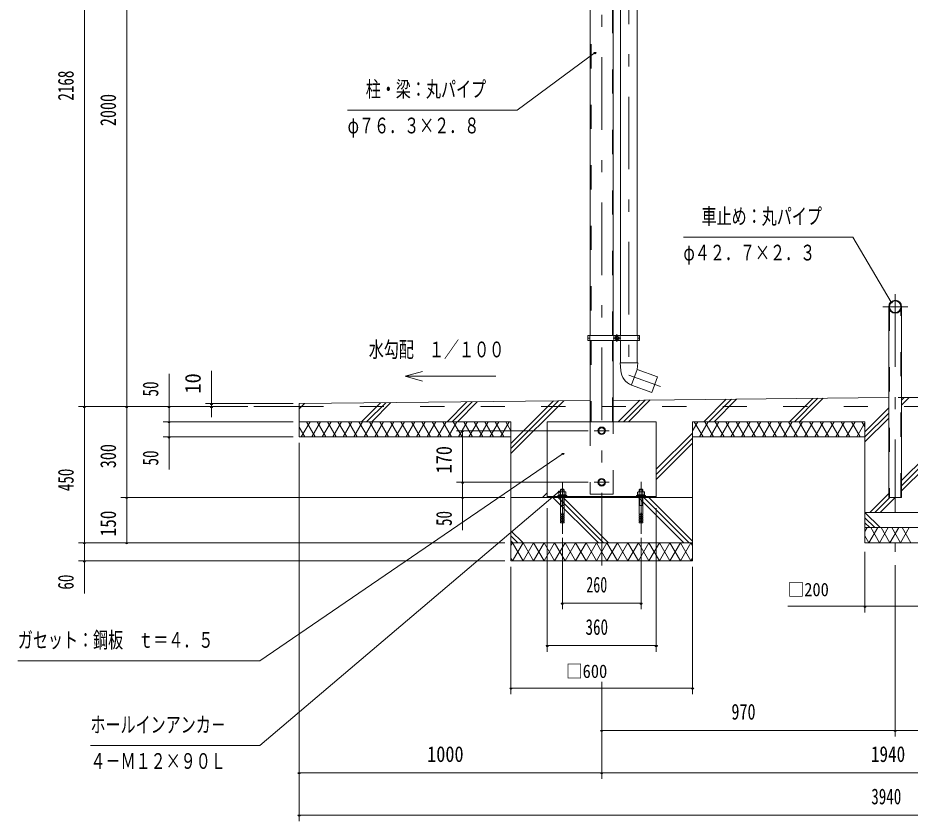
# Model space of a CAD drawing. Units: millimetres, scale not verified. Extents: x -30294 to 30299, y -14700 to 14700.
# Drawn here: x 9974 to 20297, y -3962 to 5329 of the extents above; entities that cross this region are included whole.
import ezdxf
from ezdxf.enums import TextEntityAlignment as Align

# ---------------------------------------------------------------- set-up
doc = ezdxf.new("R2010")
doc.units = ezdxf.units.MM
doc.header["$LTSCALE"] = 70
doc.linetypes.add('USER2', pattern=[10, 4, -6])
doc.linetypes.add('USER3', pattern=[24, 12, -5, 2, -5])
for name, color, linetype, lineweight in [('0-6_2-0BOLD', 7, 'Continuous', 18), ('0-7_2-1HIDDEN', 3, 'USER2', 18), ('0-8_2-2CENTER', 3, 'USER3', 18), ('0-9_2-4THIN', 4, 'Continuous', 18), ('0-A_2-5DIM', 3, 'Continuous', 18), ('0-B_2-6HATCH', 2, 'Continuous', 18)]:
    doc.layers.add(name, color=color, linetype=linetype, lineweight=lineweight)
doc.styles.add('ＭＳ ゴシック', font='')
doc.styles.get('ＭＳ ゴシック').set_extended_font_data('MS Gothic')

msp = doc.modelspace()

# ---------------------------------------------------------------- linework, layer by layer
at = {"layer": '0-6_2-0BOLD'}
for p, q in [((16595.22, 5724.28), (16595.22, 1653.26)), ((16862.27, 1653.26), (16862.27, 5724.28)), ((16947.5, 1653.26), (16947.5, 5724.28)), ((17140, 5724.28), (17140, 1653.26)), ((16589.62, 1653.26), (16589.62, 1597.26)), ((16867.88, 1597.26), (16867.88, 1653.26)), ((16941.9, 1597.26), (16941.9, 1653.26)), ((17145.6, 1653.26), (17145.6, 1597.26)), ((16589.62, 1625.26), (16568.28, 1625.26)), ((16595.22, 1597.26), (16595.22, 657.9)), ((16862.27, 657.9), (16862.27, 1597.26)), ((16947.5, 1340.49), (16947.5, 1597.26)), ((17140, 1597.26), (17140, 1340.49)), ((17166.95, 1625.26), (17145.6, 1625.26)), ((17308.49, 997.32), (17074.63, 1082.43)), ((20049.03, 937.14), (16862.27, 904.79)), ((23385.23, 904.79), (20198.48, 937.14)), ((13228.75, 832.9), (12703.74, 832.9)), ((16595.22, 902.08), (13228.76, 867.89)), ((13228.76, 867.9), (13228.76, 482.9)), ((15678.75, 657.9), (13228.75, 657.9)), ((15678.75, 657.9), (15678.75, -952.1)), ((13228.75, 482.9), (15678.75, 482.9)), ((17778.76, 482.9), (19773.76, 482.9)), ((16098.75, -205.9), (17358.76, -205.9)), ((16234.28, -197.5), (16234.27, -187)), ((16252.75, -128.19), (16294.75, -128.19)), ((16253.14, -186.99), (16253.14, -157.19)), ((16273.75, -197.5), (16263.26, -186.99)), ((16284.25, -197.49), (16273.75, -187)), ((16294.37, -157.19), (16294.37, -187)), ((16313.24, -187), (16313.23, -197.5)), ((16326.26, -197.5), (16326.26, -205.9)), ((17144.28, -197.5), (17144.27, -187)), ((17163.14, -186.99), (17163.15, -157.19)), ((17183.75, -197.5), (17173.26, -186.99)), ((17194.25, -197.49), (17183.75, -187)), ((17204.37, -157.19), (17204.37, -187)), ((17223.24, -187), (17223.24, -197.5)), ((17236.26, -205.9), (17236.26, -197.5)), ((15678.75, -217.1), (17778.76, -217.1)), ((16294.75, -309.36), (16252.75, -309.36)), ((17204.75, -309.36), (17162.76, -309.36)), ((16294.75, -420.09), (16290.55, -411.69)), ((17200.55, -411.69), (17204.75, -420.09)), ((19773.76, -392.1), (20473.76, -392.1)), ((16252.75, -420.09), (16252.75, -436.89)), ((16252.75, -436.89), (16269.55, -436.89)), ((16252.75, -445.29), (16269.55, -445.29)), ((16252.75, -462.09), (16269.55, -462.09)), ((16269.55, -470.49), (16252.75, -470.49)), ((16256.96, -487.29), (16252.75, -495.69)), ((16294.75, -495.69), (16290.55, -487.29)), ((17162.76, -445.29), (17179.55, -445.29)), ((17162.76, -462.09), (17179.55, -462.09)), ((17179.55, -470.49), (17162.76, -470.49)), ((17162.76, -487.29), (17179.55, -487.29)), ((17179.55, -495.69), (17162.76, -495.69)), ((17200.55, -436.89), (17204.75, -445.29)), ((17200.55, -462.09), (17204.75, -470.49)), ((17200.55, -487.29), (17204.75, -495.69)), ((20473.76, -567.1), (19773.76, -567.1)), ((17778.76, -742.1), (15678.75, -742.1))]:
    msp.add_line(p, q, dxfattribs=at)
for points in [[(20198.48, 1987.9), (20198.48, -217.1), (20049.03, -217.1), (20049.03, 1987.9)], [(17145.26, 1340.49), (16942.25, 1340.49), (16948.42, 1250.21)], [(17074.17, 1082.6), (17140.01, 1263.49), (17145.26, 1340.49)], [(17140.01, 1263.49), (17374.32, 1178.21), (17308.49, 997.32)], [(15678.75, -952.1), (17778.76, -952.1), (17778.76, 657.9), (19773.76, 657.9), (19773.76, -742.1), (20473.76, -742.1), (20473.76, 657.9), (22468.76, 657.9), (22468.76, -952.1), (24568.76, -952.1), (24568.76, 657.9), (27018.75, 657.9)], [(17358.76, -217.1), (17358.76, 657.9), (16098.75, 657.9), (16098.75, -217.1)], [(16326.26, -197.5), (16221.25, -197.49), (16221.25, -205.9)], [(16252.76, -153.4), (16252.75, -128.19), (16259.05, -121.89), (16288.45, -121.89), (16294.75, -128.19), (16294.75, -153.4)], [(17236.26, -197.5), (17131.25, -197.49), (17131.25, -205.9)], [(17162.76, -153.4), (17162.76, -128.19), (17169.06, -121.89), (17198.46, -121.89), (17204.75, -128.19)], [(17162.76, -128.19), (17204.75, -128.19), (17204.75, -153.4)], [(16252.75, -217.1), (16252.75, -411.69), (16269.55, -411.69)], [(16277.95, -411.69), (16294.75, -411.69), (16294.75, -217.1)], [(17162.76, -217.1), (17162.76, -411.69), (17179.55, -411.69)], [(17187.96, -411.69), (17204.75, -411.69), (17204.75, -217.1)], [(16294.75, -512.49), (16277.95, -512.49), (16277.95, -394.89), (16269.55, -394.89), (16269.55, -512.49), (16252.75, -512.49), (16252.75, -495.69), (16269.55, -495.69)], [(16269.55, -420.09), (16252.75, -420.09), (16256.96, -411.69)], [(17179.55, -394.89), (17179.55, -512.49), (17162.76, -512.49), (17162.76, -495.69), (17166.95, -487.29)], [(17179.55, -420.09), (17162.76, -420.09), (17166.95, -411.69)], [(17187.96, -495.69), (17204.75, -495.69), (17204.75, -512.49), (17187.96, -512.49), (17187.96, -394.89), (17179.55, -394.89)], [(16252.75, -462.09), (16252.75, -445.29), (16256.96, -436.89)], [(16269.55, -487.29), (16252.75, -487.29), (16252.75, -470.49), (16256.96, -462.09)], [(16277.95, -436.89), (16294.75, -436.89), (16294.75, -420.09), (16277.95, -420.09)], [(16277.95, -445.29), (16294.75, -445.29), (16290.55, -436.89)], [(16294.75, -445.29), (16294.75, -462.09), (16277.95, -462.09)], [(16277.95, -470.49), (16294.75, -470.49), (16290.55, -462.09)], [(16294.75, -470.49), (16294.75, -487.29), (16277.95, -487.29)], [(16277.95, -495.69), (16294.75, -495.69), (16294.75, -512.49)], [(17162.76, -420.09), (17162.76, -436.89), (17179.55, -436.89)], [(17162.76, -462.09), (17162.76, -445.29), (17166.95, -436.89)], [(17162.76, -487.29), (17162.76, -470.49), (17166.95, -462.09)], [(17187.96, -436.89), (17204.75, -436.89), (17204.75, -420.09), (17187.96, -420.09)], [(17187.96, -445.29), (17204.75, -445.29), (17204.75, -462.09), (17187.96, -462.09)], [(17187.96, -470.49), (17204.75, -470.49), (17204.75, -487.29), (17187.96, -487.29)]]:
    msp.add_lwpolyline(points, dxfattribs=at)
for points in [[(17166.95, 1597.26), (16568.28, 1597.26), (16568.28, 1653.26), (17166.95, 1653.26)], [(16922.39, 1635.37), (16922.39, 1615.16), (16904.88, 1605.05), (16887.38, 1615.16), (16887.38, 1635.37), (16904.88, 1645.47)], [(16693.75, 573.11), (16728.75, 593.31), (16763.76, 573.11), (16763.76, 532.69), (16728.76, 512.48), (16693.75, 532.69)], [(16693.75, -62.31), (16728.76, -82.52), (16763.76, -62.31), (16763.76, -21.89), (16728.75, -1.69), (16693.75, -21.89)], [(16314.98, -187), (16314.98, -157.19), (16308.4, -153.4), (16239.11, -153.4), (16232.53, -157.19), (16232.53, -187)], [(17224.98, -187), (17142.53, -187), (17142.53, -157.19), (17149.11, -153.4), (17218.41, -153.4), (17224.98, -157.19)]]:
    msp.add_lwpolyline(points, close=True, dxfattribs=at)
for centre, radius in [((20123.76, 1987.9), 74.72), ((20123.76, 1987.9), 66.67), ((16904.88, 1625.26), 21.88), ((16904.88, 1625.26), 17.15), ((16728.75, 552.9), 43.75), ((16728.75, 552.9), 34.3), ((16728.75, -42.1), 43.75), ((16728.75, -42.1), 34.3)]:
    msp.add_circle(centre, radius, dxfattribs=at)
for centre, radius, start, end in [((17140.46, 1263.32), 192.5, 183.90576, 250), ((16242.84, -169.29), 15.89, 49.57169, 90), ((16273.75, -211.27), 57.88, 69.1357, 110.8643), ((16304.67, -169.29), 15.89, 90, 130.43115), ((17152.84, -169.29), 15.89, 49.57169, 90), ((17183.75, -211.27), 57.88, 69.1357, 110.8643), ((17214.67, -169.29), 15.89, 90, 130.43115)]:
    msp.add_arc(centre, radius, start, end, dxfattribs=at)
at = {"layer": '0-7_2-1HIDDEN'}
for p, q in [((16605.02, 5724.28), (16605.02, 1653.26)), ((16852.47, 1653.26), (16852.47, 5724.28)), ((20057.09, 1987.9), (20057.09, -217.1)), ((20190.43, -217.1), (20190.43, 1987.9)), ((16605.02, 1597.26), (16605.02, 657.9)), ((16852.47, 657.9), (16852.47, 1597.26)), ((13228.75, 832.9), (27018.75, 832.9)), ((16862.28, -182.1), (16862.28, 657.9))]:
    msp.add_line(p, q, dxfattribs=at)
msp.add_lwpolyline([(16595.23, 657.9), (16595.23, -182.1), (16862.28, -182.1)], dxfattribs=at)
at = {"layer": '0-8_2-2CENTER'}
for p, q in [((16728.75, -1005.48), (16728.75, 6960.27)), ((20123.76, 2132.63), (20123.76, -846.89)), ((20268.49, 1987.9), (19979.03, 1987.9)), ((16904.88, 1581.51), (16904.88, 1669.01)), ((16861.13, 1625.26), (16948.64, 1625.26)), ((16816.26, 552.9), (16641.25, 552.9)), ((16273.75, -637.44), (16273.75, -39.05)), ((16641.25, -42.1), (16816.26, -42.1)), ((17183.75, -39.05), (17183.75, -637.44))]:
    msp.add_line(p, q, dxfattribs=at)
msp.add_lwpolyline([(17043.75, 6097.03), (17043.75, 1196.1), (17406.87, 1063.93)], dxfattribs=at)
at = {"layer": '0-9_2-4THIN'}
for p, q in [((16256.96, -153.4), (16256.96, -123.99)), ((16290.55, -123.99), (16290.55, -153.4)), ((17166.95, -123.99), (17166.95, -153.4)), ((17200.55, -153.4), (17200.55, -123.99))]:
    msp.add_line(p, q, dxfattribs=at)
for points in [[(16252.75, -316.63), (16256.96, -309.36), (16256.96, -217.1)], [(16290.55, -217.1), (16290.55, -309.36), (16294.75, -316.64)], [(17166.95, -217.1), (17166.96, -309.36), (17162.76, -316.63)], [(17204.75, -316.64), (17200.55, -309.36), (17200.55, -217.1)]]:
    msp.add_lwpolyline(points, dxfattribs=at)
at = {"layer": '0-A_2-5DIM'}
for p, q in [((10743.74, -1330.09), (10743.74, 8420.91)), ((11233.73, 8420.91), (11233.73, -742.09)), ((15748.76, 4262.9), (16651.73, 4928.47)), ((16665.73, 4928.47), (16637.73, 4928.47)), ((13788.76, 4262.9), (15748.76, 4262.9)), ((20093.11, 2042.28), (20065.11, 2042.28)), ((12213.74, 711.14), (12213.74, 1245.9)), ((11723.73, 1210.9), (11723.73, 104.9)), ((14656.59, 1128.55), (14453.75, 1182.9)), ((21173.76, 937.9), (20158.76, 937.9)), ((10673.73, 832.9), (12633.74, 832.9)), ((10757.73, 832.9), (10729.73, 832.9)), ((11247.73, 832.9), (11219.73, 832.9)), ((11737.73, 832.9), (11709.73, 832.9)), ((12143.74, 867.9), (13158.76, 867.9)), ((12227.74, 867.9), (12199.74, 867.9)), ((12227.74, 832.9), (12199.74, 832.9)), ((11653.74, 657.9), (13158.76, 657.9)), ((11737.73, 657.9), (11709.73, 657.9)), ((16571.25, 552.9), (15048.75, 552.9)), ((15132.75, 552.9), (15104.75, 552.9)), ((15118.75, 552.9), (15118.75, -595.1)), ((13158.76, 482.9), (11653.74, 482.9)), ((11737.73, 482.9), (11709.73, 482.9)), ((13228.75, -3962.1), (13228.75, 412.9)), ((16294.95, 290.76), (16266.95, 290.76)), ((15048.75, -42.1), (16571.25, -42.1)), ((15132.75, -42.1), (15104.75, -42.1)), ((16254.85, -146.58), (16226.85, -146.58)), ((11163.74, -217.1), (15608.75, -217.1)), ((11247.73, -217.1), (11219.73, -217.1)), ((15132.75, -217.1), (15104.75, -217.1)), ((16098.75, -2002.1), (16098.75, -340.94)), ((17358.76, -340.94), (17358.76, -2002.1)), ((16273.75, -1512.1), (16273.75, -685.99)), ((17183.75, -685.99), (17183.75, -1512.1)), ((15608.75, -742.09), (10673.73, -742.09)), ((10757.73, -742.09), (10729.73, -742.09)), ((11247.73, -742.09), (11219.73, -742.09)), ((19773.76, -1547.1), (19773.76, -847.1)), ((10673.73, -952.09), (15608.75, -952.09)), ((10757.73, -952.09), (10729.73, -952.09)), ((15678.75, -1022.1), (15678.75, -2492.1)), ((17778.76, -2492.1), (17778.76, -1022.09)), ((20123.76, -1003.07), (20123.76, -2982.1)), ((16287.75, -1442.1), (16259.75, -1442.1)), ((17183.75, -1442.1), (16273.75, -1442.1)), ((17197.75, -1442.1), (17169.75, -1442.1)), ((20594.79, -1477.1), (18881.26, -1477.1)), ((19787.76, -1477.1), (19759.76, -1477.1)), ((16112.75, -1932.1), (16084.75, -1932.1)), ((17358.76, -1932.1), (16098.75, -1932.1)), ((17372.76, -1932.1), (17344.76, -1932.1)), ((16728.75, -2352.1), (16728.75, -3472.1)), ((15692.75, -2422.1), (15664.75, -2422.1)), ((15678.75, -2422.1), (17778.76, -2422.1)), ((17792.75, -2422.1), (17764.75, -2422.1)), ((16742.75, -2912.1), (16714.75, -2912.1)), ((23518.76, -2912.1), (16728.75, -2912.1)), ((20137.76, -2912.1), (20109.76, -2912.1)), ((13242.75, -3402.09), (13214.75, -3402.09)), ((13228.75, -3402.09), (27018.75, -3402.09)), ((16742.75, -3402.09), (16714.75, -3402.09)), ((13242.75, -3892.1), (13214.75, -3892.1)), ((27018.75, -3892.1), (13228.75, -3892.1))]:
    msp.add_line(p, q, dxfattribs=at)
for points in [[(17673.76, 2792.9), (19633.76, 2792.9), (20079.11, 2042.28)], [(15503.75, 1182.9), (14453.75, 1182.9), (14656.59, 1237.25)], [(9973.76, -2107.1), (12773.76, -2107.1), (16280.95, 290.76)], [(16240.85, -146.58), (12773.76, -3087.1), (10813.76, -3087.1)]]:
    msp.add_lwpolyline(points, dxfattribs=at)
for centre in [(16651.73, 4928.47), (20079.11, 2042.28), (10743.73, 832.9), (11233.73, 832.9), (11723.73, 832.9), (12213.74, 867.9), (12213.74, 832.9), (11723.73, 657.9), (15118.75, 552.9), (11723.73, 482.9), (16280.95, 290.76), (15118.75, -42.1), (16240.85, -146.58), (11233.73, -217.1), (15118.75, -217.1), (10743.73, -742.09), (11233.73, -742.09), (10743.73, -952.09), (16273.75, -1442.1), (17183.75, -1442.1), (19773.76, -1477.1), (16098.75, -1932.1), (17358.76, -1932.1), (15678.75, -2422.1), (17778.75, -2422.1), (16728.75, -2912.1), (20123.76, -2912.1), (13228.75, -3402.09), (16728.75, -3402.09), (13228.75, -3892.1)]:
    msp.add_arc(centre, 14, 180, 0, dxfattribs=at)
at = {"layer": '0-B_2-6HATCH'}
for p, q in [((19018.21, 657.9), (19289.75, 929.44)), ((20227.71, 936.85), (20198.48, 907.62)), ((20198.48, 848.22), (20286.51, 936.25)), ((13228.76, 808.15), (13289.12, 868.51)), ((13228.76, 867.54), (13229.12, 867.9)), ((13949.67, 657.9), (14169.21, 877.44)), ((14229.22, 878.05), (14009.07, 657.9)), ((14289.22, 878.66), (14068.46, 657.9)), ((14939.62, 657.9), (15169.32, 887.6)), ((15229.32, 888.21), (14999.02, 657.9)), ((15058.41, 657.9), (15289.33, 888.82)), ((15678.75, 288.29), (16289.43, 898.97)), ((16229.43, 898.36), (15678.75, 347.69)), ((15678.75, 407.08), (16169.42, 897.75)), ((16919.52, 657.9), (17169.53, 907.91)), ((17229.53, 908.52), (16978.92, 657.9)), ((17038.31, 657.9), (17289.54, 909.13)), ((18169.63, 918.06), (17909.47, 657.9)), ((17968.87, 657.9), (18229.64, 918.67)), ((18028.26, 657.9), (18289.64, 919.28)), ((19169.73, 928.22), (18899.42, 657.9)), ((18958.81, 657.9), (19229.74, 928.83)), ((19773.76, 542.29), (20049.03, 817.56)), ((20049.03, 758.17), (19773.76, 482.89)), ((13228.76, 650.43), (13233.07, 657.9)), ((13354.32, 657.9), (13253.28, 482.9)), ((13313.9, 657.9), (13414.94, 482.9)), ((13374.52, 482.9), (13475.56, 657.9)), ((13435.15, 657.9), (13536.18, 482.9)), ((13495.77, 482.9), (13596.8, 657.9)), ((13556.39, 657.9), (13657.43, 482.9)), ((13617.01, 482.9), (13718.05, 657.9)), ((13677.63, 657.9), (13778.67, 482.9)), ((13738.25, 482.9), (13839.29, 657.9)), ((13798.88, 657.9), (13899.91, 482.9)), ((13859.5, 482.9), (13960.54, 657.9)), ((14021.16, 482.9), (13920.12, 657.9)), ((14081.78, 657.9), (13980.74, 482.9)), ((14041.37, 657.9), (14142.4, 482.9)), ((14101.99, 482.9), (14203.02, 657.9)), ((14162.61, 657.9), (14263.65, 482.9)), ((14223.23, 482.9), (14324.27, 657.9)), ((14283.85, 657.9), (14384.89, 482.9)), ((14344.47, 482.9), (14445.51, 657.9)), ((14405.1, 657.9), (14506.13, 482.9)), ((14465.72, 482.9), (14566.75, 657.9)), ((14526.34, 657.9), (14627.38, 482.9)), ((14586.96, 482.9), (14688, 657.9)), ((14647.58, 657.9), (14748.62, 482.9)), ((14708.2, 482.9), (14809.24, 657.9)), ((14768.83, 657.9), (14869.86, 482.9)), ((14829.45, 482.9), (14930.48, 657.9)), ((14991.11, 482.9), (14890.07, 657.9)), ((15051.73, 657.9), (14950.69, 482.9)), ((15011.32, 657.9), (15112.35, 482.9)), ((15071.94, 482.9), (15172.97, 657.9)), ((15132.56, 657.9), (15233.6, 482.9)), ((15193.18, 482.9), (15294.22, 657.9)), ((15253.8, 657.9), (15354.84, 482.9)), ((15314.42, 482.9), (15415.46, 657.9)), ((15375.05, 657.9), (15476.08, 482.9)), ((15435.67, 482.9), (15536.7, 657.9)), ((15496.29, 657.9), (15597.33, 482.9)), ((15556.91, 482.9), (15657.95, 657.9)), ((15617.53, 657.9), (15678.75, 551.87)), ((17778.76, 551.24), (17840.33, 657.9)), ((17799.92, 657.9), (17900.96, 482.9)), ((17860.54, 482.9), (17961.58, 657.9)), ((17921.16, 657.9), (18022.2, 482.9)), ((17981.78, 482.9), (18082.82, 657.9)), ((18042.41, 657.9), (18143.44, 482.9)), ((18103.03, 482.9), (18204.06, 657.9)), ((18163.65, 657.9), (18264.69, 482.9)), ((18224.27, 482.9), (18325.31, 657.9)), ((18284.9, 657.9), (18385.93, 482.9)), ((18345.51, 482.9), (18446.55, 657.9)), ((18406.14, 657.9), (18507.17, 482.9)), ((18466.76, 482.9), (18567.79, 657.9)), ((18527.38, 657.9), (18628.42, 482.9)), ((18588, 482.9), (18689.04, 657.9)), ((18648.62, 657.9), (18749.66, 482.9)), ((18709.25, 482.9), (18810.28, 657.9)), ((18769.87, 657.9), (18870.9, 482.9)), ((18830.49, 482.9), (18931.53, 657.9)), ((18891.11, 657.9), (18992.15, 482.9)), ((18951.73, 482.9), (19052.77, 657.9)), ((19113.39, 482.9), (19012.36, 657.9)), ((19174.01, 657.9), (19072.98, 482.9)), ((19234.64, 482.9), (19133.6, 657.9)), ((19295.26, 657.9), (19194.22, 482.9)), ((19254.84, 657.9), (19355.88, 482.9)), ((19315.46, 482.9), (19416.5, 657.9)), ((19376.09, 657.9), (19477.12, 482.9)), ((19436.71, 482.9), (19537.74, 657.9)), ((19497.33, 657.9), (19598.37, 482.9)), ((19557.95, 482.9), (19658.99, 657.9)), ((19618.57, 657.9), (19719.61, 482.9)), ((19679.19, 482.9), (19773.76, 646.69)), ((19739.82, 657.9), (19773.76, 599.11)), ((19773.76, 423.5), (20049.03, 698.77)), ((13293.7, 482.9), (13228.76, 595.37)), ((17358.76, 107.19), (17778.76, 527.19)), ((15678.75, 483.94), (15678.15, 482.9)), ((17778.76, 467.79), (17358.76, 47.79)), ((17778.76, 484.56), (17779.71, 482.9)), ((17358.76, -11.6), (17778.76, 408.39)), ((20473.76, 252.34), (20198.48, -22.93)), ((20198.48, -82.33), (20473.76, 192.94)), ((20473.76, 133.55), (20198.48, -141.72)), ((16044.52, -217.1), (16098.75, -162.87)), ((20049.03, -172.38), (19829.32, -392.1)), ((16689.61, -742.1), (16164.61, -217.1)), ((16224.01, -217.1), (16749.01, -742.1)), ((16808.41, -742.1), (16283.41, -217.1)), ((17679.56, -742.1), (17154.56, -217.1)), ((17213.96, -217.1), (17738.96, -742.1)), ((17778.76, -722.5), (17273.36, -217.1)), ((19888.72, -392.1), (20063.71, -217.1)), ((20123.11, -217.1), (19948.11, -392.1)), ((19773.76, -392.75), (19948.11, -567.1)), ((19773.76, -452.15), (19888.72, -567.1)), ((19829.32, -567.1), (19773.76, -511.55)), ((15678.75, -602.39), (15818.46, -742.1)), ((19773.76, -613.31), (19800.44, -567.1)), ((19921.68, -567.1), (19820.64, -742.1)), ((19941.89, -742.1), (19840.85, -567.1)), ((20042.93, -567.1), (19941.89, -742.1)), ((19962.1, -567.1), (20063.13, -742.1)), ((20063.13, -742.1), (20164.17, -567.1)), ((20184.38, -742.1), (20083.34, -567.1)), ((20285.41, -567.1), (20184.37, -742.1)), ((20204.58, -567.1), (20305.62, -742.1)), ((15759.06, -742.1), (15678.75, -661.79)), ((15678.75, -721.19), (15699.66, -742.1)), ((19820.65, -742.1), (19773.76, -660.89)), ((15678.75, -776.07), (15698.36, -742.1)), ((15698.36, -742.1), (15819.6, -952.1)), ((15819.61, -952.1), (15940.85, -742.1)), ((15940.85, -742.1), (16062.09, -952.1)), ((16062.1, -952.1), (16183.34, -742.1)), ((16183.34, -742.1), (16304.58, -952.1)), ((16304.58, -952.1), (16425.83, -742.1)), ((16425.82, -742.1), (16547.07, -952.1)), ((16789.56, -742.1), (16668.31, -952.1)), ((16910.8, -952.1), (16789.56, -742.1)), ((17517.02, -952.1), (17638.26, -742.1)), ((17759.51, -742.1), (17638.26, -952.1)), ((17638.26, -742.1), (17759.5, -952.1)), ((17778.76, -775.44), (17759.51, -742.1)), ((15698.36, -952.1), (15678.75, -918.14)), ((17759.51, -952.1), (17778.76, -918.76))]:
    msp.add_line(p, q, dxfattribs=at)
for points in [[(15940.85, -952.1), (15819.61, -742.1), (15698.36, -952.1)], [(16183.33, -952.1), (16062.09, -742.1), (15940.85, -952.1)], [(16425.82, -952.1), (16304.58, -742.1), (16183.34, -952.1)], [(16668.31, -952.1), (16547.07, -742.1), (16425.83, -952.1)], [(16547.07, -952.1), (16668.31, -742.1), (16789.55, -952.1)], [(16789.56, -952.1), (16910.8, -742.1), (17032.04, -952.1)], [(17153.28, -952.1), (17032.04, -742.1), (16910.8, -952.1)], [(17032.04, -952.1), (17153.29, -742.1), (17274.53, -952.1)], [(17638.26, -952.1), (17517.02, -742.1), (17395.77, -952.1), (17274.53, -742.1), (17153.29, -952.1)], [(17274.53, -952.1), (17395.77, -742.1), (17517.02, -952.1)]]:
    msp.add_lwpolyline(points, dxfattribs=at)

# ---------------------------------------------------------------- texts
at = {"layer": '0-A_2-5DIM', "color": 7, "style": 'ＭＳ ゴシック'}
for s, width, p in [('2168', 0.7, (10673.74, 4371.47)), ('2000', 0.75, (11163.74, 4076.66)), ('10', 0.95, (12143.74, 982.78)), ('50', 0.7, (11653.73, 949.5)), ('300', 0.75, (11163.74, 120.16)), ('50', 0.7, (11653.73, 151.5)), ('170', 0.85, (15048.75, 60.11)), ('450', 0.7, (10673.73, -145.53)), ('150', 0.8, (11163.74, -667.88)), ('50', 0.7, (15048.75, -548.5)), ('60', 0.7, (10673.73, -1284.05))]:
    msp.add_text(s, height=182.3, rotation=90, dxfattribs=dict(at, width=width)).set_placement(p, align=Align.BOTTOM_LEFT)
for s, height, width, p in [('柱・梁：丸パイプ', 182.3, 0.7, (13998.76, 4357.77)), ('φ７６．３×２．８', 182.3, 0.7, (13788.76, 3937.77)), ('車止め：丸パイプ', 182.3, 0.7, (17883.77, 2887.78)), ('φ４２．７×２．３', 182.3, 0.7, (17673.76, 2467.77)), ('水勾配\u3000１／１００', 182.3, 0.7, (14033.74, 1347.77)), ('260', 182.3, 0.65, (16550.56, -1372.1)), ('□200', 155, 0.9, (18881.26, -1407.1)), ('360', 182.3, 0.7, (16541.55, -1862.1)), ('ガセット：鋼板\u3000ｔ＝４．５', 182.3, 0.7, (9973.72, -2012.19)), ('□600', 155, 0.9, (16317.5, -2352.1)), ('970', 182.3, 0.75, (18229.11, -2842.1)), ('ホールインアンカ－', 182.3, 0.7, (10813.73, -2992.19)), ('４－Ｍ１２×９０Ｌ', 182.3, 0.7, (10813.73, -3412.19)), ('1000', 182.3, 0.85, (14708.83, -3332.09)), ('1940', 182.3, 0.8, (19842.7, -3332.09)), ('3940', 182.3, 0.7, (19847.24, -3822.1))]:
    msp.add_text(s, height=height, dxfattribs=dict(at, width=width)).set_placement(p, align=Align.BOTTOM_LEFT)

doc.saveas('drawing.dxf')
